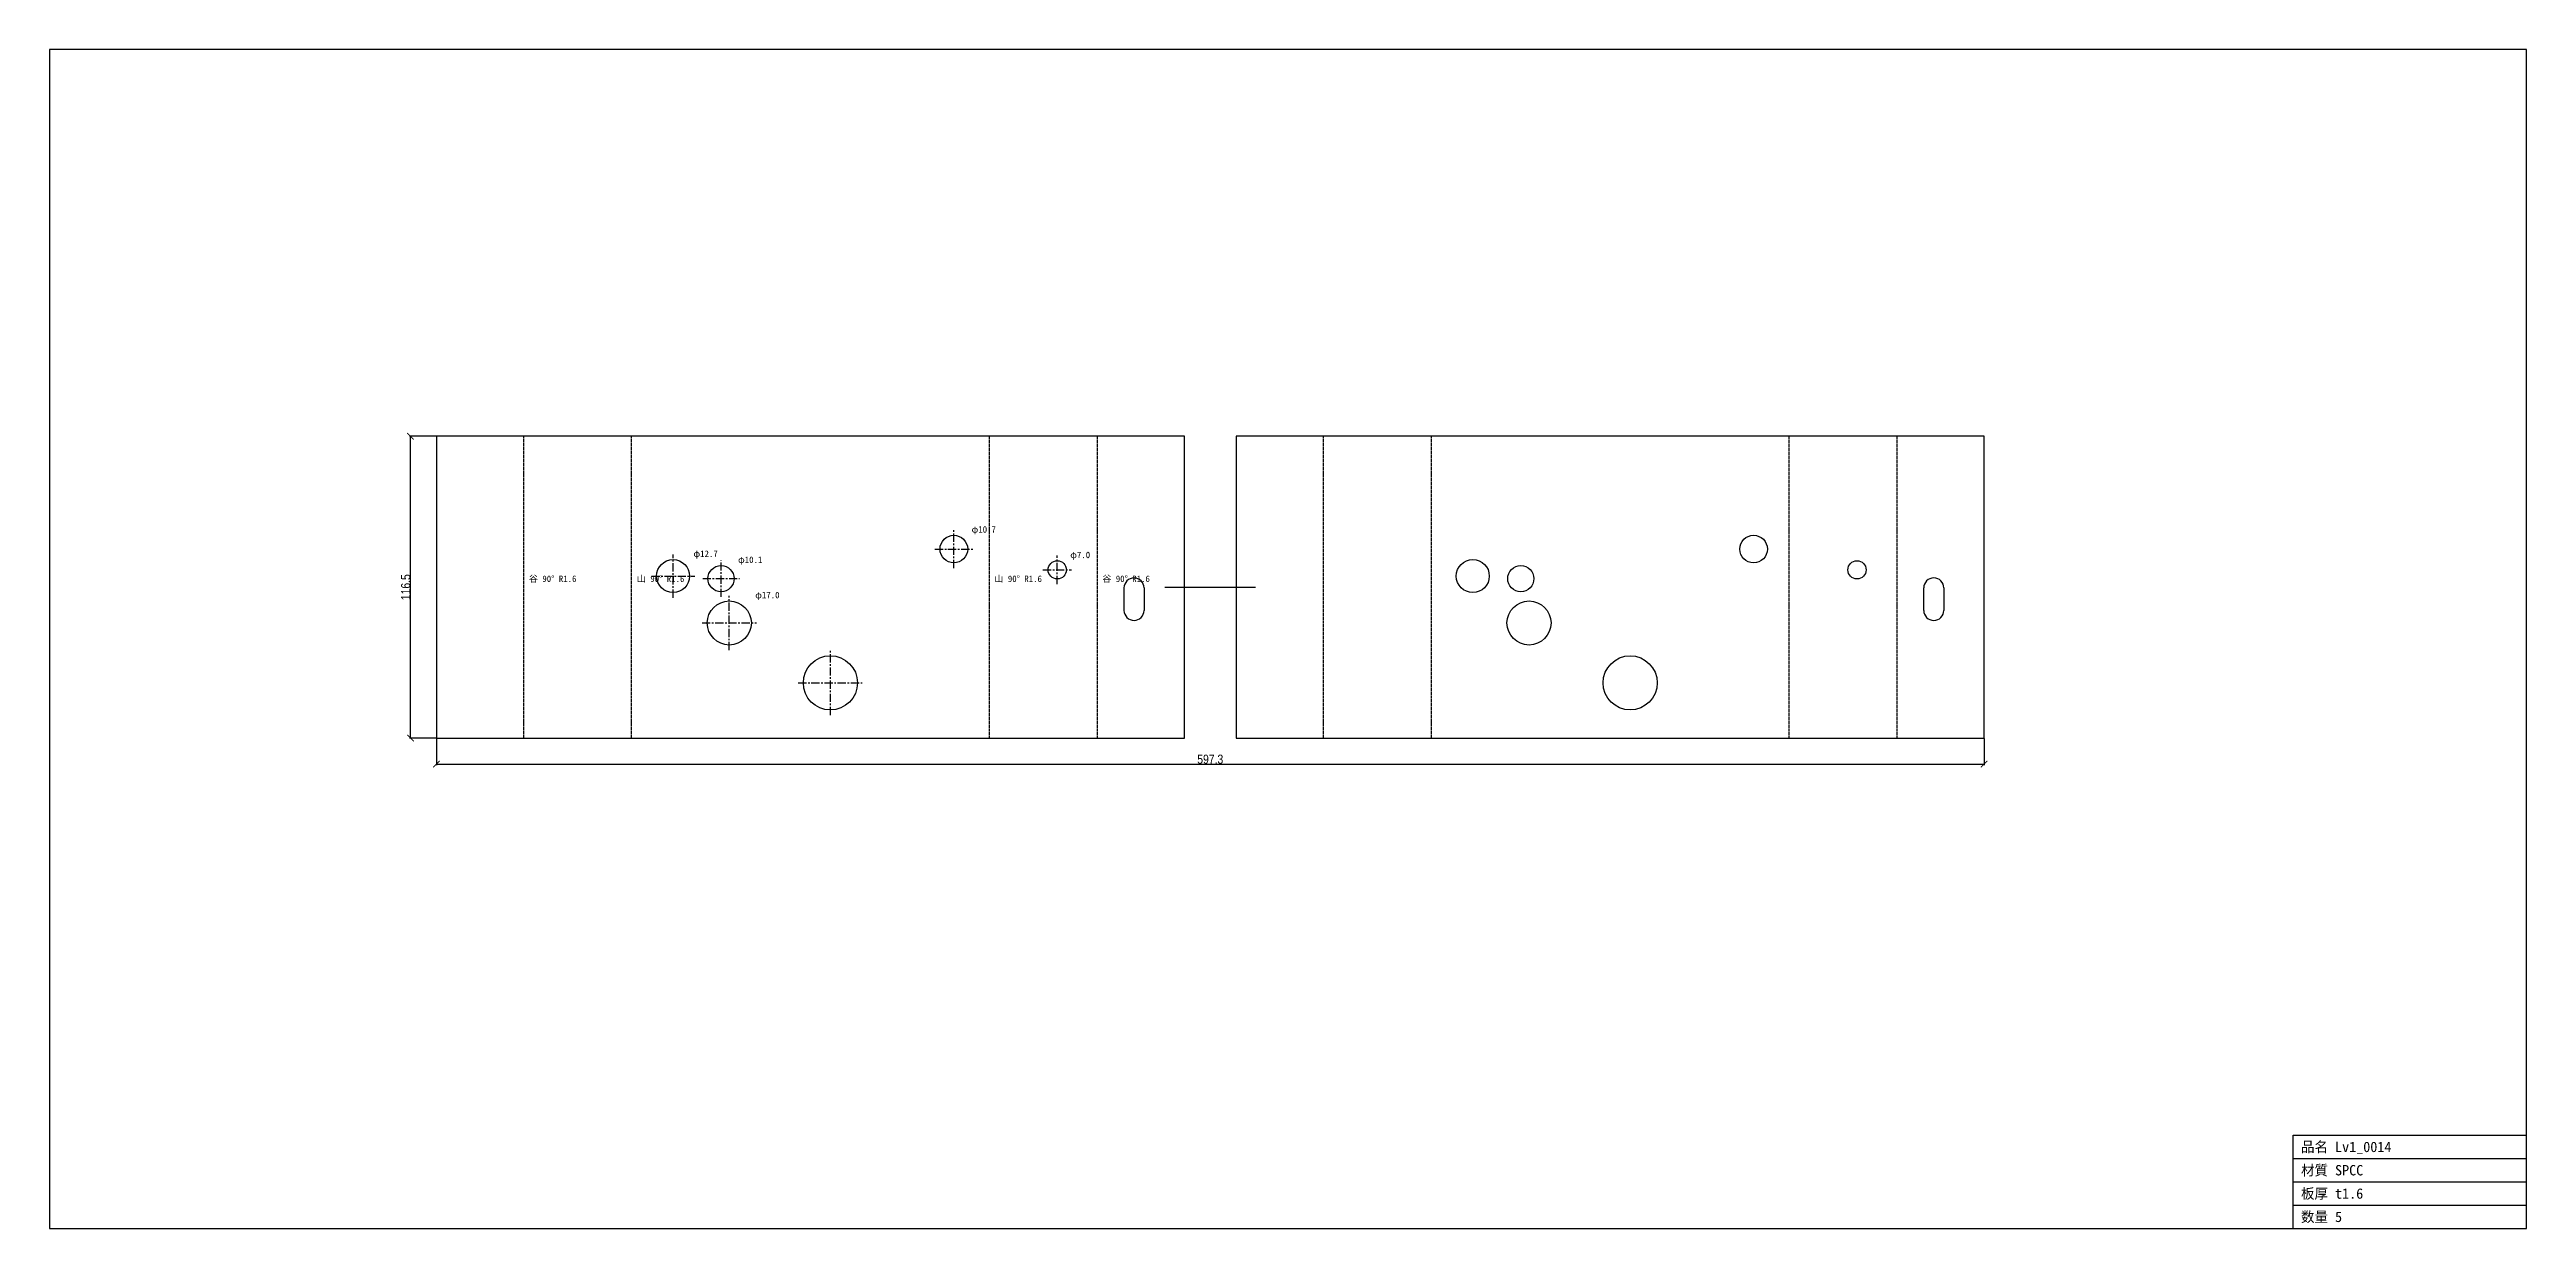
# Model space of a CAD drawing. Header units: millimetres. Extents: x -227 to 729, y -189 to 266.
import ezdxf

# ---------------------------------------------------------------- set-up
doc = ezdxf.new("R2010")
doc.units = ezdxf.units.MM
doc.linetypes.add('CENTER', pattern=[5.08, 3.175, -0.635, 0.635, -0.635])
doc.linetypes.add('DASHED', pattern=[1.524, 1.27, -0.254])
for name, color, linetype in [('ケガキ', 7, 'Continuous'), ('中心線', 7, 'Continuous'), ('図枠', 7, 'Continuous'), ('外形', 7, 'Continuous'), ('寸法', 7, 'Continuous'), ('文字', 7, 'Continuous'), ('曲げ線', 7, 'Continuous')]:
    doc.layers.add(name, color=color, linetype=linetype)
doc.styles.add('OpenSansCondensed-Light', font='OpenSansCondensed-Light.ttf')
doc.dimstyles.new('EZDXF', dxfattribs={"dimtxt": 0.25, "dimasz": 0.175, "dimexe": 0.375, "dimexo": 0.125, "dimgap": 0.1, "dimtad": 1, "dimlfac": 100, "dimzin": 12, "dimdsep": 46, "dimtxsty": 'OpenSansCondensed-Light', "dimblk": 'ARCHTICK', "dimcen": 2.5, "dimazin": 3, "dimtfac": 0.5, "dimtmove": 2, "dimatfit": 3})

# ---------------------------------------------------------------- blocks, each defined once
blk = doc.blocks.new('_ARCHTICK')
at = {"color": 0, "linetype": 'BYBLOCK', "const_width": 0.15}
blk.add_lwpolyline([(-0.5, -0.5), (0.5, 0.5)], dxfattribs=at)

msp = doc.modelspace()

# ---------------------------------------------------------------- linework, layer by layer
at = {"layer": 'ケガキ'}
msp.add_line((203.96, 58.27), (238.92, 58.27), dxfattribs=at)
at = {"layer": '中心線', "color": 1, "linetype": 'CENTER'}
for p, q in [((122.48, 65.65), (122.48, 80.33)), ((14.11, 54.22), (14.11, 70.95)), ((32.63, 54.51), (32.63, 68.63)), ((115.14, 72.99), (129.82, 72.99)), ((162.38, 59.45), (162.38, 70.49)), ((5.75, 62.58), (22.48, 62.58)), ((25.57, 61.57), (39.69, 61.57)), ((156.86, 64.97), (167.9, 64.97)), ((35.81, 33.95), (35.81, 54.97)), ((25.3, 44.46), (46.32, 44.46)), ((74.85, 8.88), (74.85, 33.8)), ((62.39, 21.34), (87.31, 21.34))]:
    msp.add_line(p, q, dxfattribs=at)
at = {"layer": '図枠'}
for p, q in [((729.42, 265.87), (-226.53, 265.87)), ((-226.53, 265.87), (-226.53, -189.33)), ((729.42, -189.33), (729.42, 265.87)), ((639.42, -189.33), (639.42, -153.33)), ((639.42, -153.33), (729.42, -153.33)), ((639.42, -162.33), (729.42, -162.33)), ((639.42, -171.33), (729.42, -171.33)), ((639.42, -180.33), (729.42, -180.33)), ((-226.53, -189.33), (729.42, -189.33))]:
    msp.add_line(p, q, dxfattribs=at)
at = {"layer": '外形'}
for p, q in [((211.44, 116.55), (-77.21, 116.55)), ((-77.21, 116.55), (-77.21, 0)), ((211.44, 0), (211.44, 116.55)), ((520.09, 116.55), (231.44, 116.55)), ((231.44, 116.55), (231.44, 0)), ((520.09, 0), (520.09, 116.55)), ((188.15, 49.34), (188.15, 57.98)), ((195.9, 57.98), (195.9, 49.34)), ((496.8, 49.34), (496.8, 57.98)), ((504.55, 57.98), (504.55, 49.34)), ((-77.21, 0), (211.44, 0)), ((231.44, 0), (520.09, 0))]:
    msp.add_line(p, q, dxfattribs=at)
for centre, radius in [((122.48, 72.99), 5.34), ((431.13, 72.99), 5.34), ((14.11, 62.58), 6.37), ((162.38, 64.97), 3.52), ((322.77, 62.58), 6.37), ((471.03, 64.97), 3.52), ((32.63, 61.57), 5.06), ((341.29, 61.57), 5.06), ((35.81, 44.46), 8.51), ((344.46, 44.46), 8.51), ((74.85, 21.34), 10.46), ((383.5, 21.34), 10.46)]:
    msp.add_circle(centre, radius, dxfattribs=at)
for centre, start, end in [((192.02, 57.98), 0, 180), ((500.67, 57.98), 0, 180), ((192.02, 49.34), 180, 0), ((500.67, 49.34), 180, 0)]:
    msp.add_arc(centre, 3.88, start, end, dxfattribs=at)
at = {"layer": '曲げ線', "color": 1, "linetype": 'DASHED'}
for p, q in [((-43.54, 0), (-43.54, 116.55)), ((-1.88, 0), (-1.88, 116.55)), ((136.12, 116.55), (136.12, 0)), ((177.78, 116.55), (177.78, 0)), ((265.11, 0), (265.11, 116.55)), ((306.77, 0), (306.77, 116.55)), ((444.77, 116.55), (444.77, 0)), ((486.43, 116.55), (486.43, 0))]:
    msp.add_line(p, q, dxfattribs=at)

# ---------------------------------------------------------------- texts
at = {"layer": '文字'}
for s, height, p in [('φ10.7', 2.5, (129.32, 79.33)), ('φ12.7', 2.5, (21.98, 69.95)), ('φ10.1', 2.5, (39.19, 67.63)), ('φ7.0', 2.5, (167.4, 69.49)), ('谷 90° R1.6', 2.5, (-41.54, 60.27)), ('山 90° R1.6', 2.5, (0.12, 60.27)), ('山 90° R1.6', 2.5, (138.12, 60.27)), ('谷 90° R1.6', 2.5, (179.78, 60.27)), ('φ17.0', 2.5, (45.82, 53.97)), ('品名 Lv1_0014', 4, (642.42, -159.83)), ('材質 SPCC', 4, (642.42, -168.83)), ('板厚 t1.6', 4, (642.42, -177.83)), ('数量 5', 4, (642.42, -186.83))]:
    msp.add_text(s, height=height, dxfattribs=at).set_placement(p)

# ---------------------------------------------------------------- dimensions: what is measured, and where the dimension line sits
at = {"layer": '寸法'}
msp.add_linear_dim(base=(-87.2089, 0), p1=(-77.2089, 0), p2=(-77.2089, 116.548), angle=90, dimstyle='EZDXF', override={"dimtxt": 3.5, "dimasz": 2.5, "dimdec": 1, "dimlfac": 1}, dxfattribs=at).render()
msp.add_linear_dim(base=(-77.21, -10), p1=(-77.21, 0), p2=(520.09, 0), dimstyle='EZDXF', override={"dimtxt": 3.5, "dimasz": 2.5, "dimdec": 1, "dimlfac": 1}, dxfattribs=at).render()

doc.saveas('drawing.dxf')
